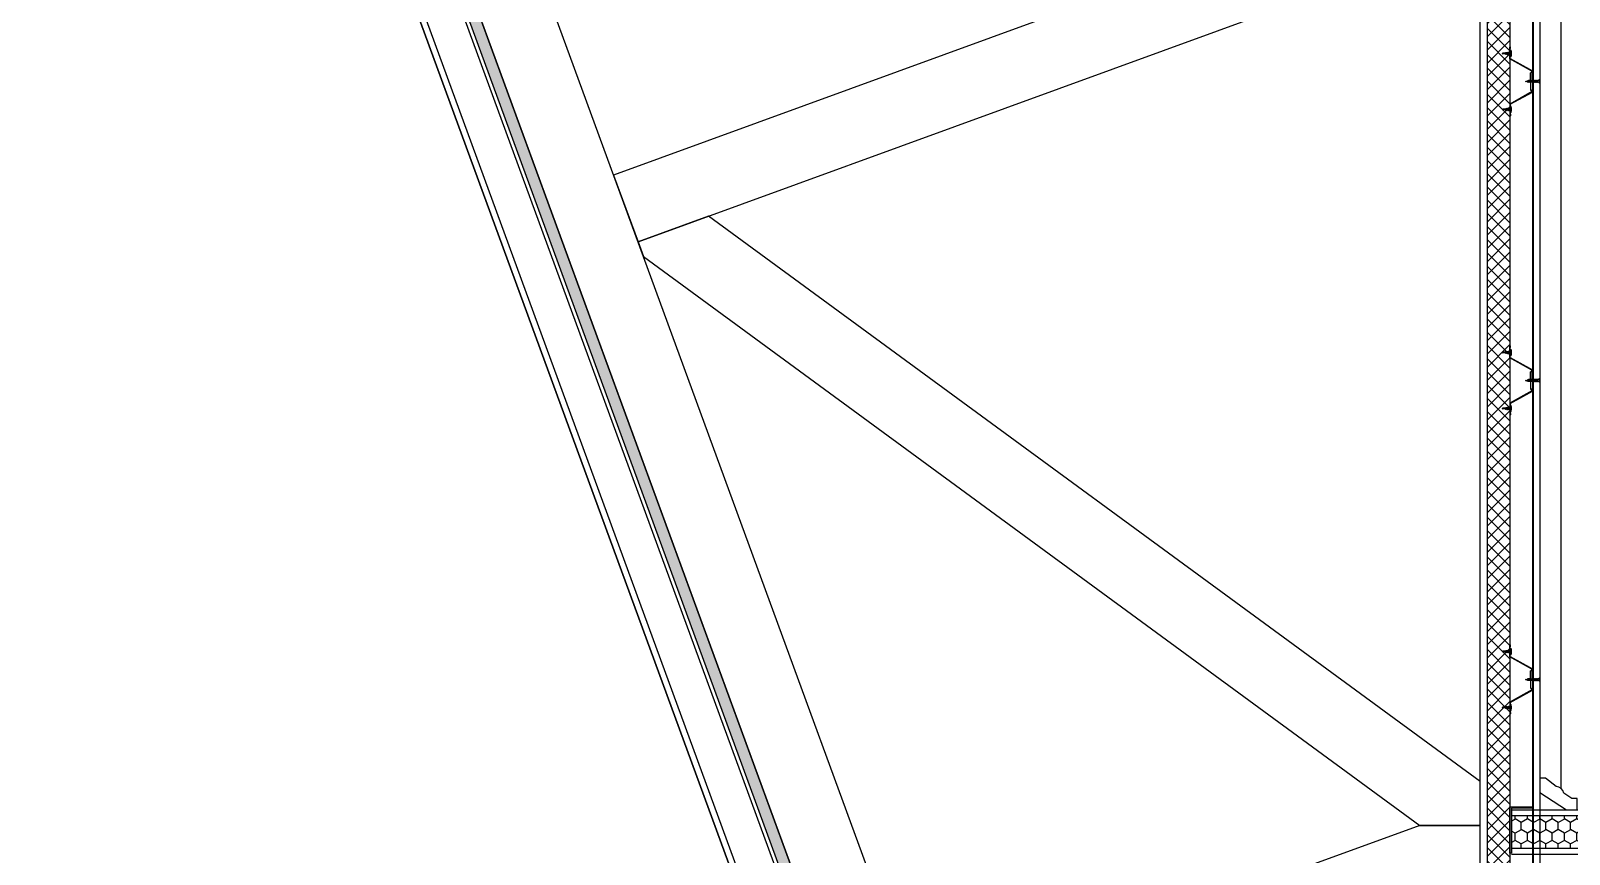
# Model space of a CAD drawing. Header units: inches. Extents: x 203 to 1065, y -1127 to 921.
# Drawn here: x 403.896 to 405.954, y 842.643 to 843.744 of the extents above; entities that cross this region are included whole.
import ezdxf

# ---------------------------------------------------------------- set-up
doc = ezdxf.new("R2010")
doc.units = ezdxf.units.IN
doc.header["$MEASUREMENT"] = 0
doc.linetypes.add('CONTINUA', pattern=[0])
for name, color, linetype in [('CORTE MUROS', 4, 'CONTINUA'), ('CORTE PERFILES Y CERCHA', 3, 'CONTINUA'), ('CORTE PROY', 8, 'CONTINUA')]:
    doc.layers.add(name, color=color, linetype=linetype)

msp = doc.modelspace()

# ---------------------------------------------------------------- hatches: boundary and pattern name
at = {"layer": 'CORTE MUROS', "ltscale": 0.5}
h = msp.add_hatch(dxfattribs=at)
h.set_pattern_fill('ANSI38', color=252, scale=0.05, angle=90.1237, style=0)
h.set_pattern_definition([(135.1236939, (402.78324, 403.405945), (-0.00440986616, -0.004428948005), []), (225.1236939, (402.78324, 403.405945), (-0.00439078432, -0.01326776217), [0.015625, -0.009375])])
h.paths.add_polyline_path([(403.9681, 845.2051), (403.954, 845.2), (405.883, 839.9356), (405.897, 839.9408)])
at = {"layer": 'CORTE MUROS'}
h = msp.add_hatch(dxfattribs=at)
h.set_pattern_fill('HONEY', color=251, scale=0.003, angle=90, style=0)
h.set_pattern_definition([(90, (1626.544333, -1711.843862), (-0.008248891935, 0.0142875), [0.009525, -0.01905]), (210, (1626.544333, -1711.843862), (-0.00824889199, -0.014287499969), [0.009525, -0.01905]), (150, (1626.544333, -1711.843862), (-0.016497783924, 3.1e-11), [-0.01905, 0.009525])])
h.paths.add_polyline_path([(405.8767, 842.6941), (405.8767, 842.6501), (406.2553, 842.6501), (406.2553, 842.6941)])
at = {"layer": 'CORTE PERFILES Y CERCHA', "ltscale": 0.5}
h = msp.add_hatch(dxfattribs=at)
h.set_pattern_fill('_USER', color=251, scale=0.0125, angle=135, style=0, double=1, pattern_type=0)
h.set_pattern_definition([(135, (377.291917, 560.07682), (-0.00883883476, -0.00883883476), []), (225, (377.291917, 560.07682), (0.00883883476, -0.00883883476), [])])
h.paths.add_polyline_path([(405.8447, 840.1111), (405.8447, 850.2991), (405.8747, 850.2991), (405.8747, 840.1111)])
at = {"layer": 'CORTE PERFILES Y CERCHA'}
msp.add_hatch(color=256, dxfattribs=at).paths.add_polyline_path([(405.8747, 842.6441), (405.8747, 842.7061), (405.8925, 842.7061), (405.8927, 842.7059), (405.8929, 842.7061), (405.9047, 842.7061), (405.9047, 842.7041), (405.8767, 842.7041), (405.8767, 842.6843), (405.8765, 842.6841), (405.8767, 842.6839), (405.8767, 842.6501), (405.8767, 842.6441)])

# ---------------------------------------------------------------- linework, layer by layer
at = {"layer": 'CORTE MUROS'}
for points in [[(403.8958, 845.1786), (405.8625, 839.8114), (405.916, 839.831), (403.9493, 845.1982)], [(405.8625, 839.8114), (403.8958, 845.1786), (403.9033, 845.1814), (405.87, 839.8142)]]:
    msp.add_lwpolyline(points, close=True, dxfattribs=at)
for points in [[(403.9681, 845.2051), (403.954, 845.2), (405.883, 839.9356), (405.8971, 839.9408), (403.9681, 845.2051)], [(405.8767, 842.7021), (406.2553, 842.7021), (406.2553, 842.6421), (405.8767, 842.6421)], [(406.2553, 842.6941), (405.8767, 842.6941)], [(406.2553, 842.6501), (405.8767, 842.6501)]]:
    msp.add_lwpolyline(points, dxfattribs=at)
at = {"layer": 'CORTE PERFILES Y CERCHA', "color": 2}
for p, q in [((405.9047, 850.2154), (405.9047, 840.1948)), ((405.9057, 850.2154), (405.9057, 840.1948)), ((405.9147, 850.2154), (405.9147, 840.1948))]:
    msp.add_line(p, q, dxfattribs=at)
at = {"layer": 'CORTE PERFILES Y CERCHA'}
for p, q in [((405.8682, 843.7143), (405.8644, 843.7135)), ((405.8644, 843.7135), (405.8652, 843.714)), ((405.8652, 843.7135), (405.8644, 843.7135)), ((405.8644, 843.7135), (405.8652, 843.7131)), ((405.8682, 843.7143), (405.8652, 843.714)), ((405.8652, 843.7131), (405.8652, 843.7135)), ((405.8686, 843.7128), (405.8652, 843.7131)), ((405.8686, 843.7147), (405.8682, 843.7143)), ((405.8682, 843.7143), (405.8686, 843.7128)), ((405.8686, 843.7147), (405.8691, 843.7144)), ((405.869, 843.7124), (405.8686, 843.7147)), ((405.869, 843.7124), (405.8686, 843.7128)), ((405.869, 843.7124), (405.8695, 843.7126)), ((405.8699, 843.7145), (405.8691, 843.7144)), ((405.8691, 843.7144), (405.8695, 843.7126)), ((405.8704, 843.7125), (405.8695, 843.7126)), ((405.8703, 843.715), (405.8699, 843.7145)), ((405.8699, 843.7145), (405.8704, 843.7125)), ((405.8703, 843.715), (405.8708, 843.7146)), ((405.8709, 843.7121), (405.8703, 843.715)), ((405.8709, 843.7121), (405.8704, 843.7125)), ((405.8717, 843.7147), (405.8708, 843.7146)), ((405.8708, 843.7146), (405.8713, 843.7124)), ((405.8709, 843.7121), (405.8713, 843.7124)), ((405.8723, 843.7123), (405.8713, 843.7124)), ((405.8721, 843.7153), (405.8717, 843.7147)), ((405.8717, 843.7147), (405.8723, 843.7123)), ((405.8721, 843.7153), (405.8726, 843.7148)), ((405.8727, 843.7118), (405.8721, 843.7153)), ((405.8727, 843.7118), (405.8723, 843.7123)), ((405.8735, 843.7149), (405.8726, 843.7148)), ((405.8726, 843.7148), (405.8732, 843.7122)), ((405.8727, 843.7118), (405.8732, 843.7122)), ((405.8742, 843.7121), (405.8732, 843.7122)), ((405.8739, 843.7155), (405.8735, 843.7149)), ((405.8735, 843.7149), (405.8742, 843.7121)), ((405.8739, 843.7155), (405.8744, 843.715)), ((405.8747, 843.7115), (405.8739, 843.7155)), ((405.8747, 843.7115), (405.8742, 843.7121)), ((405.8751, 843.7151), (405.8744, 843.715)), ((405.8744, 843.715), (405.8751, 843.712)), ((405.8747, 843.7151), (405.8747, 843.722)), ((405.8751, 843.7151), (405.8751, 843.722)), ((405.8751, 843.722), (405.8752, 843.722)), ((405.8756, 843.717), (405.8751, 843.7165)), ((405.8751, 843.7105), (405.8751, 843.7165)), ((405.8751, 843.7151), (405.8751, 843.712)), ((405.8752, 843.7201), (405.8752, 843.722)), ((405.8752, 843.7201), (405.8756, 843.7201)), ((405.8756, 843.7201), (405.8756, 843.722)), ((405.8756, 843.7171), (405.8756, 843.71)), ((405.8756, 843.717), (405.8756, 843.7101)), ((405.8764, 843.7171), (405.8764, 843.71)), ((405.8769, 843.7135), (405.8764, 843.7135)), ((405.8747, 843.7115), (405.8751, 843.712)), ((405.8747, 843.7065), (405.8747, 843.7116)), ((405.8751, 843.7068), (405.8751, 843.712)), ((405.8756, 843.7101), (405.8751, 843.7105)), ((405.8978, 843.6754), (405.8954, 843.6762)), ((405.8978, 843.6754), (405.8982, 843.6771)), ((405.8981, 843.6751), (405.8978, 843.6754)), ((405.8985, 843.6775), (405.8981, 843.6751)), ((405.8981, 843.6751), (405.8984, 843.6752)), ((405.8985, 843.6775), (405.8982, 843.6771)), ((405.8984, 843.6752), (405.8989, 843.6771)), ((405.899, 843.675), (405.8984, 843.6752)), ((405.8985, 843.6775), (405.8989, 843.6771)), ((405.8996, 843.6773), (405.8989, 843.6771)), ((405.899, 843.675), (405.8996, 843.6773)), ((405.8994, 843.6747), (405.899, 843.675)), ((405.8999, 843.6777), (405.8994, 843.6747)), ((405.8994, 843.6747), (405.8997, 843.675)), ((405.8999, 843.6777), (405.8996, 843.6773)), ((405.8997, 843.675), (405.9002, 843.6773)), ((405.9004, 843.675), (405.8997, 843.675)), ((405.8999, 843.6777), (405.9003, 843.6773)), ((405.9009, 843.6773), (405.9002, 843.6773)), ((405.9004, 843.675), (405.9009, 843.6773)), ((405.9007, 843.6747), (405.9004, 843.675)), ((405.9013, 843.6777), (405.9007, 843.6747)), ((405.9007, 843.6747), (405.901, 843.675)), ((405.9013, 843.6777), (405.9009, 843.6773)), ((405.901, 843.675), (405.9016, 843.6773)), ((405.9017, 843.675), (405.901, 843.675)), ((405.9013, 843.6777), (405.9016, 843.6773)), ((405.9023, 843.6773), (405.9016, 843.6773)), ((405.9017, 843.675), (405.9023, 843.6773)), ((405.902, 843.6747), (405.9017, 843.675)), ((405.9026, 843.6777), (405.902, 843.6747)), ((405.902, 843.6747), (405.9024, 843.675)), ((405.9026, 843.6777), (405.9023, 843.6773)), ((405.9024, 843.675), (405.9029, 843.6773)), ((405.9031, 843.675), (405.9024, 843.675)), ((405.9026, 843.6777), (405.9029, 843.6773)), ((405.9036, 843.6773), (405.9029, 843.6773)), ((405.9031, 843.675), (405.9036, 843.6773)), ((405.9034, 843.6747), (405.9031, 843.675)), ((405.904, 843.6777), (405.9034, 843.6747)), ((405.9034, 843.6747), (405.9037, 843.675)), ((405.904, 843.6777), (405.9036, 843.6773)), ((405.9037, 843.675), (405.9043, 843.6773)), ((405.9044, 843.675), (405.9037, 843.675)), ((405.904, 843.6777), (405.9043, 843.6773)), ((405.905, 843.6773), (405.9043, 843.6773)), ((405.9044, 843.675), (405.905, 843.6773)), ((405.9047, 843.6747), (405.9044, 843.675)), ((405.9053, 843.6777), (405.9047, 843.6747)), ((405.9047, 843.6747), (405.9051, 843.675)), ((405.9053, 843.6777), (405.905, 843.6773)), ((405.9051, 843.675), (405.9056, 843.6773)), ((405.9058, 843.675), (405.9051, 843.675)), ((405.9053, 843.6777), (405.9056, 843.6773)), ((405.9064, 843.6773), (405.9056, 843.6773)), ((405.9064, 843.6773), (405.9056, 843.6773)), ((405.9058, 843.675), (405.9064, 843.6773)), ((405.9058, 843.675), (405.9064, 843.6773)), ((405.9061, 843.6747), (405.9058, 843.675)), ((405.9067, 843.6777), (405.9061, 843.6747)), ((405.9061, 843.6747), (405.9065, 843.675)), ((405.9067, 843.6777), (405.9064, 843.6773)), ((405.9065, 843.675), (405.907, 843.6773)), ((405.9072, 843.675), (405.9065, 843.675)), ((405.9067, 843.6777), (405.907, 843.6773)), ((405.9077, 843.6773), (405.907, 843.6773)), ((405.9072, 843.675), (405.9077, 843.6773)), ((405.9072, 843.675), (405.9077, 843.6773)), ((405.9072, 843.675), (405.9077, 843.6773)), ((405.9075, 843.6747), (405.9072, 843.675)), ((405.9081, 843.6777), (405.9075, 843.6747)), ((405.9075, 843.6747), (405.9078, 843.675)), ((405.9081, 843.6777), (405.9077, 843.6773)), ((405.9078, 843.675), (405.9084, 843.6773)), ((405.9085, 843.675), (405.9078, 843.675)), ((405.9081, 843.6777), (405.9084, 843.6773)), ((405.9091, 843.6773), (405.9084, 843.6773)), ((405.9085, 843.675), (405.9091, 843.6773)), ((405.9085, 843.675), (405.9091, 843.6773)), ((405.9085, 843.675), (405.9091, 843.6773)), ((405.9088, 843.6747), (405.9085, 843.675)), ((405.9094, 843.6777), (405.9088, 843.6747)), ((405.9088, 843.6747), (405.9092, 843.675)), ((405.9094, 843.6777), (405.9091, 843.6773)), ((405.9092, 843.675), (405.9097, 843.6773)), ((405.9098, 843.675), (405.9092, 843.675)), ((405.9094, 843.6777), (405.9097, 843.6773)), ((405.9104, 843.6773), (405.9097, 843.6773)), ((405.9098, 843.675), (405.9104, 843.6773)), ((405.9102, 843.6747), (405.9098, 843.675)), ((405.9107, 843.6777), (405.9102, 843.6747)), ((405.9102, 843.6747), (405.9105, 843.675)), ((405.9107, 843.6777), (405.9104, 843.6773)), ((405.9107, 843.6777), (405.9104, 843.6773)), ((405.9105, 843.675), (405.9111, 843.6773)), ((405.9112, 843.675), (405.9105, 843.675)), ((405.9107, 843.6777), (405.9111, 843.6773)), ((405.9107, 843.6777), (405.9111, 843.6773)), ((405.9118, 843.6773), (405.9111, 843.6773)), ((405.9112, 843.675), (405.9118, 843.6773)), ((405.9115, 843.6747), (405.9112, 843.675)), ((405.9121, 843.6777), (405.9115, 843.6747)), ((405.9115, 843.6747), (405.9119, 843.675)), ((405.9121, 843.6777), (405.9118, 843.6773)), ((405.9121, 843.6777), (405.9118, 843.6773)), ((405.9119, 843.675), (405.9124, 843.6773)), ((405.9124, 843.675), (405.9119, 843.675)), ((405.9131, 843.675), (405.9119, 843.675)), ((405.9121, 843.6777), (405.9124, 843.6773)), ((405.9121, 843.6777), (405.9124, 843.6773)), ((405.913, 843.6773), (405.9124, 843.6773)), ((405.9131, 843.6773), (405.9124, 843.6773)), ((405.9147, 843.6788), (405.9131, 843.6773)), ((405.9147, 843.6736), (405.9131, 843.675)), ((405.9147, 843.6762), (405.9143, 843.6762)), ((405.9147, 843.6736), (405.9147, 843.6788)), ((405.8644, 843.6388), (405.8652, 843.6392)), ((405.8652, 843.6388), (405.8644, 843.6388)), ((405.8644, 843.6388), (405.8652, 843.6384)), ((405.8682, 843.638), (405.8644, 843.6388)), ((405.8686, 843.6396), (405.8652, 843.6392)), ((405.8652, 843.6392), (405.8652, 843.6388)), ((405.8682, 843.638), (405.8652, 843.6384)), ((405.8682, 843.638), (405.8686, 843.6396)), ((405.8686, 843.6377), (405.8682, 843.638)), ((405.869, 843.6399), (405.8686, 843.6377)), ((405.869, 843.6399), (405.8686, 843.6396)), ((405.8686, 843.6377), (405.8691, 843.6379)), ((405.869, 843.6399), (405.8695, 843.6397)), ((405.8691, 843.6379), (405.8695, 843.6397)), ((405.8699, 843.6378), (405.8691, 843.6379)), ((405.8704, 843.6398), (405.8695, 843.6397)), ((405.8699, 843.6378), (405.8704, 843.6398)), ((405.8703, 843.6374), (405.8699, 843.6378)), ((405.8709, 843.6402), (405.8703, 843.6374)), ((405.8703, 843.6374), (405.8708, 843.6377)), ((405.8709, 843.6402), (405.8704, 843.6398)), ((405.8708, 843.6377), (405.8713, 843.6399)), ((405.8717, 843.6376), (405.8708, 843.6377)), ((405.8709, 843.6402), (405.8713, 843.6399)), ((405.8723, 843.64), (405.8713, 843.6399)), ((405.8717, 843.6376), (405.8723, 843.64)), ((405.8721, 843.6371), (405.8717, 843.6376)), ((405.8727, 843.6405), (405.8721, 843.6371)), ((405.8721, 843.6371), (405.8726, 843.6375)), ((405.8727, 843.6405), (405.8723, 843.64)), ((405.8726, 843.6375), (405.8732, 843.6401)), ((405.8735, 843.6374), (405.8726, 843.6375)), ((405.8727, 843.6405), (405.8732, 843.6401)), ((405.8742, 843.6402), (405.8732, 843.6401)), ((405.8735, 843.6374), (405.8742, 843.6402)), ((405.8739, 843.6368), (405.8735, 843.6374)), ((405.8747, 843.6408), (405.8739, 843.6368)), ((405.8739, 843.6368), (405.8744, 843.6373)), ((405.8747, 843.6408), (405.8742, 843.6402)), ((405.8744, 843.6373), (405.8751, 843.6403)), ((405.8751, 843.6372), (405.8744, 843.6373)), ((405.8747, 843.6459), (405.8747, 843.6407)), ((405.8747, 843.6408), (405.8751, 843.6403)), ((405.8747, 843.6373), (405.8747, 843.6303)), ((405.8751, 843.6456), (405.8751, 843.6403)), ((405.8756, 843.6422), (405.8751, 843.6418)), ((405.8751, 843.6418), (405.8751, 843.6403)), ((405.8751, 843.6372), (405.8751, 843.6403)), ((405.8751, 843.6372), (405.8751, 843.6303)), ((405.8751, 843.6372), (405.8751, 843.6358)), ((405.8756, 843.6353), (405.8751, 843.6358)), ((405.8751, 843.6303), (405.8752, 843.6303)), ((405.8752, 843.6322), (405.8752, 843.6303)), ((405.8752, 843.6322), (405.8756, 843.6322)), ((405.8756, 843.6352), (405.8756, 843.6423)), ((405.8756, 843.6353), (405.8756, 843.6422)), ((405.8756, 843.6322), (405.8756, 843.6303)), ((405.8764, 843.6352), (405.8764, 843.6423)), ((405.8769, 843.6388), (405.8764, 843.6388)), ((405.8747, 843.3151), (405.8747, 843.322)), ((405.8751, 843.3151), (405.8751, 843.322)), ((405.8751, 843.322), (405.8752, 843.322)), ((405.8752, 843.3201), (405.8752, 843.322)), ((405.8756, 843.3201), (405.8756, 843.322)), ((405.8682, 843.3143), (405.8644, 843.3135)), ((405.8644, 843.3135), (405.8652, 843.314)), ((405.8652, 843.3135), (405.8644, 843.3135)), ((405.8644, 843.3135), (405.8652, 843.3131)), ((405.8682, 843.3143), (405.8652, 843.314)), ((405.8652, 843.3131), (405.8652, 843.3135)), ((405.8686, 843.3128), (405.8652, 843.3131)), ((405.8686, 843.3147), (405.8682, 843.3143)), ((405.8682, 843.3143), (405.8686, 843.3128)), ((405.8686, 843.3147), (405.8691, 843.3144)), ((405.869, 843.3124), (405.8686, 843.3147)), ((405.869, 843.3124), (405.8686, 843.3128)), ((405.869, 843.3124), (405.8695, 843.3126)), ((405.8699, 843.3145), (405.8691, 843.3144)), ((405.8691, 843.3144), (405.8695, 843.3126)), ((405.8704, 843.3125), (405.8695, 843.3126)), ((405.8703, 843.315), (405.8699, 843.3145)), ((405.8699, 843.3145), (405.8704, 843.3125)), ((405.8703, 843.315), (405.8708, 843.3146)), ((405.8709, 843.3121), (405.8703, 843.315)), ((405.8709, 843.3121), (405.8704, 843.3125)), ((405.8717, 843.3147), (405.8708, 843.3146)), ((405.8708, 843.3146), (405.8713, 843.3124)), ((405.8709, 843.3121), (405.8713, 843.3124)), ((405.8723, 843.3123), (405.8713, 843.3124)), ((405.8721, 843.3153), (405.8717, 843.3147)), ((405.8717, 843.3147), (405.8723, 843.3123)), ((405.8721, 843.3153), (405.8726, 843.3148)), ((405.8727, 843.3118), (405.8721, 843.3153)), ((405.8727, 843.3118), (405.8723, 843.3123)), ((405.8735, 843.3149), (405.8726, 843.3148)), ((405.8726, 843.3148), (405.8732, 843.3122)), ((405.8727, 843.3118), (405.8732, 843.3122)), ((405.8742, 843.3121), (405.8732, 843.3122)), ((405.8739, 843.3155), (405.8735, 843.3149)), ((405.8735, 843.3149), (405.8742, 843.3121)), ((405.8739, 843.3155), (405.8744, 843.315)), ((405.8747, 843.3115), (405.8739, 843.3155)), ((405.8747, 843.3115), (405.8742, 843.3121)), ((405.8751, 843.3151), (405.8744, 843.315)), ((405.8744, 843.315), (405.8751, 843.312)), ((405.8747, 843.3115), (405.8751, 843.312)), ((405.8747, 843.3065), (405.8747, 843.3116)), ((405.8756, 843.317), (405.8751, 843.3165)), ((405.8751, 843.3105), (405.8751, 843.3165)), ((405.8751, 843.3151), (405.8751, 843.312)), ((405.8751, 843.3068), (405.8751, 843.312)), ((405.8756, 843.3101), (405.8751, 843.3105)), ((405.8752, 843.3201), (405.8756, 843.3201)), ((405.8756, 843.3171), (405.8756, 843.31)), ((405.8756, 843.317), (405.8756, 843.3101)), ((405.8764, 843.3171), (405.8764, 843.31)), ((405.8769, 843.3135), (405.8764, 843.3135)), ((405.8978, 843.2754), (405.8954, 843.2762)), ((405.8978, 843.2754), (405.8982, 843.2771)), ((405.8981, 843.2751), (405.8978, 843.2754)), ((405.8985, 843.2775), (405.8981, 843.2751)), ((405.8981, 843.2751), (405.8984, 843.2752)), ((405.8985, 843.2775), (405.8982, 843.2771)), ((405.8984, 843.2752), (405.8989, 843.2771)), ((405.899, 843.275), (405.8984, 843.2752)), ((405.8985, 843.2775), (405.8989, 843.2771)), ((405.8996, 843.2773), (405.8989, 843.2771)), ((405.899, 843.275), (405.8996, 843.2773)), ((405.8994, 843.2747), (405.899, 843.275)), ((405.8999, 843.2777), (405.8994, 843.2747)), ((405.8994, 843.2747), (405.8997, 843.275)), ((405.8999, 843.2777), (405.8996, 843.2773)), ((405.8997, 843.275), (405.9002, 843.2773)), ((405.9004, 843.275), (405.8997, 843.275)), ((405.8999, 843.2777), (405.9003, 843.2773)), ((405.9009, 843.2773), (405.9002, 843.2773)), ((405.9004, 843.275), (405.9009, 843.2773)), ((405.9007, 843.2747), (405.9004, 843.275)), ((405.9013, 843.2777), (405.9007, 843.2747)), ((405.9007, 843.2747), (405.901, 843.275)), ((405.9013, 843.2777), (405.9009, 843.2773)), ((405.901, 843.275), (405.9016, 843.2773)), ((405.9017, 843.275), (405.901, 843.275)), ((405.9013, 843.2777), (405.9016, 843.2773)), ((405.9023, 843.2773), (405.9016, 843.2773)), ((405.9017, 843.275), (405.9023, 843.2773)), ((405.902, 843.2747), (405.9017, 843.275)), ((405.9026, 843.2777), (405.902, 843.2747)), ((405.902, 843.2747), (405.9024, 843.275)), ((405.9026, 843.2777), (405.9023, 843.2773)), ((405.9024, 843.275), (405.9029, 843.2773)), ((405.9031, 843.275), (405.9024, 843.275)), ((405.9026, 843.2777), (405.9029, 843.2773)), ((405.9036, 843.2773), (405.9029, 843.2773)), ((405.9031, 843.275), (405.9036, 843.2773)), ((405.9034, 843.2747), (405.9031, 843.275)), ((405.904, 843.2777), (405.9034, 843.2747)), ((405.9034, 843.2747), (405.9037, 843.275)), ((405.904, 843.2777), (405.9036, 843.2773)), ((405.9037, 843.275), (405.9043, 843.2773)), ((405.9044, 843.275), (405.9037, 843.275)), ((405.904, 843.2777), (405.9043, 843.2773)), ((405.905, 843.2773), (405.9043, 843.2773)), ((405.9044, 843.275), (405.905, 843.2773)), ((405.9047, 843.2747), (405.9044, 843.275)), ((405.9053, 843.2777), (405.9047, 843.2747)), ((405.9047, 843.2747), (405.9051, 843.275)), ((405.9053, 843.2777), (405.905, 843.2773)), ((405.9051, 843.275), (405.9056, 843.2773)), ((405.9058, 843.275), (405.9051, 843.275)), ((405.9053, 843.2777), (405.9056, 843.2773)), ((405.9064, 843.2773), (405.9056, 843.2773)), ((405.9064, 843.2773), (405.9056, 843.2773)), ((405.9058, 843.275), (405.9064, 843.2773)), ((405.9058, 843.275), (405.9064, 843.2773)), ((405.9061, 843.2747), (405.9058, 843.275)), ((405.9067, 843.2777), (405.9061, 843.2747)), ((405.9061, 843.2747), (405.9065, 843.275)), ((405.9067, 843.2777), (405.9064, 843.2773)), ((405.9065, 843.275), (405.907, 843.2773)), ((405.9072, 843.275), (405.9065, 843.275)), ((405.9067, 843.2777), (405.907, 843.2773)), ((405.9077, 843.2773), (405.907, 843.2773)), ((405.9072, 843.275), (405.9077, 843.2773)), ((405.9072, 843.275), (405.9077, 843.2773)), ((405.9072, 843.275), (405.9077, 843.2773)), ((405.9075, 843.2747), (405.9072, 843.275)), ((405.9081, 843.2777), (405.9075, 843.2747)), ((405.9075, 843.2747), (405.9078, 843.275)), ((405.9081, 843.2777), (405.9077, 843.2773)), ((405.9078, 843.275), (405.9084, 843.2773)), ((405.9085, 843.275), (405.9078, 843.275)), ((405.9081, 843.2777), (405.9084, 843.2773)), ((405.9091, 843.2773), (405.9084, 843.2773)), ((405.9085, 843.275), (405.9091, 843.2773)), ((405.9085, 843.275), (405.9091, 843.2773)), ((405.9085, 843.275), (405.9091, 843.2773)), ((405.9088, 843.2747), (405.9085, 843.275)), ((405.9094, 843.2777), (405.9088, 843.2747)), ((405.9088, 843.2747), (405.9092, 843.275)), ((405.9094, 843.2777), (405.9091, 843.2773)), ((405.9092, 843.275), (405.9097, 843.2773)), ((405.9098, 843.275), (405.9092, 843.275)), ((405.9094, 843.2777), (405.9097, 843.2773)), ((405.9104, 843.2773), (405.9097, 843.2773)), ((405.9098, 843.275), (405.9104, 843.2773)), ((405.9102, 843.2747), (405.9098, 843.275)), ((405.9107, 843.2777), (405.9102, 843.2747)), ((405.9102, 843.2747), (405.9105, 843.275)), ((405.9107, 843.2777), (405.9104, 843.2773)), ((405.9107, 843.2777), (405.9104, 843.2773)), ((405.9105, 843.275), (405.9111, 843.2773)), ((405.9112, 843.275), (405.9105, 843.275)), ((405.9107, 843.2777), (405.9111, 843.2773)), ((405.9107, 843.2777), (405.9111, 843.2773)), ((405.9118, 843.2773), (405.9111, 843.2773)), ((405.9112, 843.275), (405.9118, 843.2773)), ((405.9115, 843.2747), (405.9112, 843.275)), ((405.9121, 843.2777), (405.9115, 843.2747)), ((405.9115, 843.2747), (405.9119, 843.275)), ((405.9121, 843.2777), (405.9118, 843.2773)), ((405.9121, 843.2777), (405.9118, 843.2773)), ((405.9119, 843.275), (405.9124, 843.2773)), ((405.9124, 843.275), (405.9119, 843.275)), ((405.9131, 843.275), (405.9119, 843.275)), ((405.9121, 843.2777), (405.9124, 843.2773)), ((405.9121, 843.2777), (405.9124, 843.2773)), ((405.913, 843.2773), (405.9124, 843.2773)), ((405.9131, 843.2773), (405.9124, 843.2773)), ((405.9147, 843.2788), (405.9131, 843.2773)), ((405.9147, 843.2736), (405.9131, 843.275)), ((405.9147, 843.2762), (405.9143, 843.2762)), ((405.9147, 843.2736), (405.9147, 843.2788)), ((405.8644, 843.2388), (405.8652, 843.2392)), ((405.8652, 843.2388), (405.8644, 843.2388)), ((405.8644, 843.2388), (405.8652, 843.2384)), ((405.8682, 843.238), (405.8644, 843.2388)), ((405.8686, 843.2396), (405.8652, 843.2392)), ((405.8652, 843.2392), (405.8652, 843.2388)), ((405.8682, 843.238), (405.8686, 843.2396)), ((405.869, 843.2399), (405.8686, 843.2377)), ((405.869, 843.2399), (405.8686, 843.2396)), ((405.869, 843.2399), (405.8695, 843.2397)), ((405.8691, 843.2379), (405.8695, 843.2397)), ((405.8704, 843.2398), (405.8695, 843.2397)), ((405.8699, 843.2378), (405.8704, 843.2398)), ((405.8709, 843.2402), (405.8703, 843.2374)), ((405.8709, 843.2402), (405.8704, 843.2398)), ((405.8708, 843.2377), (405.8713, 843.2399)), ((405.8709, 843.2402), (405.8713, 843.2399)), ((405.8723, 843.24), (405.8713, 843.2399)), ((405.8717, 843.2376), (405.8723, 843.24)), ((405.8727, 843.2405), (405.8721, 843.2371)), ((405.8727, 843.2405), (405.8723, 843.24)), ((405.8726, 843.2375), (405.8732, 843.2401)), ((405.8727, 843.2405), (405.8732, 843.2401)), ((405.8742, 843.2402), (405.8732, 843.2401)), ((405.8735, 843.2374), (405.8742, 843.2402)), ((405.8747, 843.2408), (405.8739, 843.2368)), ((405.8747, 843.2408), (405.8742, 843.2402)), ((405.8744, 843.2373), (405.8751, 843.2403)), ((405.8747, 843.2459), (405.8747, 843.2407)), ((405.8747, 843.2408), (405.8751, 843.2403)), ((405.8751, 843.2456), (405.8751, 843.2403)), ((405.8756, 843.2422), (405.8751, 843.2418)), ((405.8751, 843.2418), (405.8751, 843.2403)), ((405.8751, 843.2372), (405.8751, 843.2403)), ((405.8756, 843.2352), (405.8756, 843.2423)), ((405.8756, 843.2353), (405.8756, 843.2422)), ((405.8764, 843.2352), (405.8764, 843.2423)), ((405.8769, 843.2388), (405.8764, 843.2388)), ((405.8682, 843.238), (405.8652, 843.2384)), ((405.8686, 843.2377), (405.8682, 843.238)), ((405.8686, 843.2377), (405.8691, 843.2379)), ((405.8699, 843.2378), (405.8691, 843.2379)), ((405.8703, 843.2374), (405.8699, 843.2378)), ((405.8703, 843.2374), (405.8708, 843.2377)), ((405.8717, 843.2376), (405.8708, 843.2377)), ((405.8721, 843.2371), (405.8717, 843.2376)), ((405.8721, 843.2371), (405.8726, 843.2375)), ((405.8735, 843.2374), (405.8726, 843.2375)), ((405.8739, 843.2368), (405.8735, 843.2374)), ((405.8739, 843.2368), (405.8744, 843.2373)), ((405.8751, 843.2372), (405.8744, 843.2373)), ((405.8747, 843.2373), (405.8747, 843.2303)), ((405.8751, 843.2372), (405.8751, 843.2303)), ((405.8751, 843.2372), (405.8751, 843.2358)), ((405.8756, 843.2353), (405.8751, 843.2358)), ((405.8751, 843.2303), (405.8752, 843.2303)), ((405.8752, 843.2322), (405.8752, 843.2303)), ((405.8752, 843.2322), (405.8756, 843.2322)), ((405.8756, 843.2322), (405.8756, 843.2303)), ((405.8682, 842.9143), (405.8644, 842.9135)), ((405.8644, 842.9135), (405.8652, 842.914)), ((405.8652, 842.9135), (405.8644, 842.9135)), ((405.8644, 842.9135), (405.8652, 842.9131)), ((405.8682, 842.9143), (405.8652, 842.914)), ((405.8652, 842.9131), (405.8652, 842.9135)), ((405.8686, 842.9128), (405.8652, 842.9131)), ((405.8686, 842.9147), (405.8682, 842.9143)), ((405.8682, 842.9143), (405.8686, 842.9128)), ((405.8686, 842.9147), (405.8691, 842.9144)), ((405.869, 842.9124), (405.8686, 842.9147)), ((405.869, 842.9124), (405.8686, 842.9128)), ((405.869, 842.9124), (405.8695, 842.9126)), ((405.8699, 842.9145), (405.8691, 842.9144)), ((405.8691, 842.9144), (405.8695, 842.9126)), ((405.8704, 842.9125), (405.8695, 842.9126)), ((405.8703, 842.915), (405.8699, 842.9145)), ((405.8699, 842.9145), (405.8704, 842.9125)), ((405.8703, 842.915), (405.8708, 842.9146)), ((405.8709, 842.9121), (405.8703, 842.915)), ((405.8709, 842.9121), (405.8704, 842.9125)), ((405.8717, 842.9147), (405.8708, 842.9146)), ((405.8708, 842.9146), (405.8713, 842.9124)), ((405.8709, 842.9121), (405.8713, 842.9124)), ((405.8723, 842.9123), (405.8713, 842.9124)), ((405.8721, 842.9153), (405.8717, 842.9147)), ((405.8717, 842.9147), (405.8723, 842.9123)), ((405.8721, 842.9153), (405.8726, 842.9148)), ((405.8727, 842.9118), (405.8721, 842.9153)), ((405.8727, 842.9118), (405.8723, 842.9123)), ((405.8735, 842.9149), (405.8726, 842.9148)), ((405.8726, 842.9148), (405.8732, 842.9122)), ((405.8727, 842.9118), (405.8732, 842.9122)), ((405.8742, 842.9121), (405.8732, 842.9122)), ((405.8739, 842.9155), (405.8735, 842.9149)), ((405.8735, 842.9149), (405.8742, 842.9121)), ((405.8739, 842.9155), (405.8744, 842.915)), ((405.8747, 842.9115), (405.8739, 842.9155)), ((405.8747, 842.9115), (405.8742, 842.9121)), ((405.8751, 842.9151), (405.8744, 842.915)), ((405.8744, 842.915), (405.8751, 842.912)), ((405.8747, 842.9151), (405.8747, 842.922)), ((405.8747, 842.9115), (405.8751, 842.912)), ((405.8747, 842.9065), (405.8747, 842.9116)), ((405.8751, 842.9151), (405.8751, 842.922)), ((405.8751, 842.922), (405.8752, 842.922)), ((405.8756, 842.917), (405.8751, 842.9165)), ((405.8751, 842.9105), (405.8751, 842.9165)), ((405.8751, 842.9151), (405.8751, 842.912)), ((405.8751, 842.9068), (405.8751, 842.912)), ((405.8756, 842.9101), (405.8751, 842.9105)), ((405.8752, 842.9201), (405.8752, 842.922)), ((405.8752, 842.9201), (405.8756, 842.9201)), ((405.8756, 842.9201), (405.8756, 842.922)), ((405.8756, 842.9171), (405.8756, 842.91)), ((405.8756, 842.917), (405.8756, 842.9101)), ((405.8764, 842.9171), (405.8764, 842.91)), ((405.8769, 842.9135), (405.8764, 842.9135)), ((405.8978, 842.8754), (405.8954, 842.8762)), ((405.8978, 842.8754), (405.8982, 842.8771)), ((405.8981, 842.8751), (405.8978, 842.8754)), ((405.8985, 842.8775), (405.8981, 842.8751)), ((405.8981, 842.8751), (405.8984, 842.8752)), ((405.8985, 842.8775), (405.8982, 842.8771)), ((405.8984, 842.8752), (405.8989, 842.8771)), ((405.899, 842.875), (405.8984, 842.8752)), ((405.8985, 842.8775), (405.8989, 842.8771)), ((405.8996, 842.8773), (405.8989, 842.8771)), ((405.899, 842.875), (405.8996, 842.8773)), ((405.8994, 842.8747), (405.899, 842.875)), ((405.8999, 842.8777), (405.8994, 842.8747)), ((405.8994, 842.8747), (405.8997, 842.875)), ((405.8999, 842.8777), (405.8996, 842.8773)), ((405.8997, 842.875), (405.9002, 842.8773)), ((405.9004, 842.875), (405.8997, 842.875)), ((405.8999, 842.8777), (405.9003, 842.8773)), ((405.9009, 842.8773), (405.9002, 842.8773)), ((405.9004, 842.875), (405.9009, 842.8773)), ((405.9007, 842.8747), (405.9004, 842.875)), ((405.9013, 842.8777), (405.9007, 842.8747)), ((405.9007, 842.8747), (405.901, 842.875)), ((405.9013, 842.8777), (405.9009, 842.8773)), ((405.901, 842.875), (405.9016, 842.8773)), ((405.9017, 842.875), (405.901, 842.875)), ((405.9013, 842.8777), (405.9016, 842.8773)), ((405.9023, 842.8773), (405.9016, 842.8773)), ((405.9017, 842.875), (405.9023, 842.8773)), ((405.902, 842.8747), (405.9017, 842.875)), ((405.9026, 842.8777), (405.902, 842.8747)), ((405.902, 842.8747), (405.9024, 842.875)), ((405.9026, 842.8777), (405.9023, 842.8773)), ((405.9024, 842.875), (405.9029, 842.8773)), ((405.9031, 842.875), (405.9024, 842.875)), ((405.9026, 842.8777), (405.9029, 842.8773)), ((405.9036, 842.8773), (405.9029, 842.8773)), ((405.9031, 842.875), (405.9036, 842.8773)), ((405.9034, 842.8747), (405.9031, 842.875)), ((405.904, 842.8777), (405.9034, 842.8747)), ((405.9034, 842.8747), (405.9037, 842.875)), ((405.904, 842.8777), (405.9036, 842.8773)), ((405.9037, 842.875), (405.9043, 842.8773)), ((405.9044, 842.875), (405.9037, 842.875)), ((405.904, 842.8777), (405.9043, 842.8773)), ((405.905, 842.8773), (405.9043, 842.8773)), ((405.9044, 842.875), (405.905, 842.8773)), ((405.9047, 842.8747), (405.9044, 842.875)), ((405.9053, 842.8777), (405.9047, 842.8747)), ((405.9047, 842.8747), (405.9051, 842.875)), ((405.9053, 842.8777), (405.905, 842.8773)), ((405.9051, 842.875), (405.9056, 842.8773)), ((405.9058, 842.875), (405.9051, 842.875)), ((405.9053, 842.8777), (405.9056, 842.8773)), ((405.9064, 842.8773), (405.9056, 842.8773)), ((405.9064, 842.8773), (405.9056, 842.8773)), ((405.9058, 842.875), (405.9064, 842.8773)), ((405.9058, 842.875), (405.9064, 842.8773)), ((405.9061, 842.8747), (405.9058, 842.875)), ((405.9067, 842.8777), (405.9061, 842.8747)), ((405.9061, 842.8747), (405.9065, 842.875)), ((405.9067, 842.8777), (405.9064, 842.8773)), ((405.9065, 842.875), (405.907, 842.8773)), ((405.9072, 842.875), (405.9065, 842.875)), ((405.9067, 842.8777), (405.907, 842.8773)), ((405.9077, 842.8773), (405.907, 842.8773)), ((405.9072, 842.875), (405.9077, 842.8773)), ((405.9072, 842.875), (405.9077, 842.8773)), ((405.9072, 842.875), (405.9077, 842.8773)), ((405.9075, 842.8747), (405.9072, 842.875)), ((405.9081, 842.8777), (405.9075, 842.8747)), ((405.9075, 842.8747), (405.9078, 842.875)), ((405.9081, 842.8777), (405.9077, 842.8773)), ((405.9078, 842.875), (405.9084, 842.8773)), ((405.9085, 842.875), (405.9078, 842.875)), ((405.9081, 842.8777), (405.9084, 842.8773)), ((405.9091, 842.8773), (405.9084, 842.8773)), ((405.9085, 842.875), (405.9091, 842.8773)), ((405.9085, 842.875), (405.9091, 842.8773)), ((405.9085, 842.875), (405.9091, 842.8773)), ((405.9088, 842.8747), (405.9085, 842.875)), ((405.9094, 842.8777), (405.9088, 842.8747)), ((405.9088, 842.8747), (405.9092, 842.875)), ((405.9094, 842.8777), (405.9091, 842.8773)), ((405.9092, 842.875), (405.9097, 842.8773)), ((405.9098, 842.875), (405.9092, 842.875)), ((405.9094, 842.8777), (405.9097, 842.8773)), ((405.9104, 842.8773), (405.9097, 842.8773)), ((405.9098, 842.875), (405.9104, 842.8773)), ((405.9102, 842.8747), (405.9098, 842.875)), ((405.9107, 842.8777), (405.9102, 842.8747)), ((405.9102, 842.8747), (405.9105, 842.875)), ((405.9107, 842.8777), (405.9104, 842.8773)), ((405.9107, 842.8777), (405.9104, 842.8773)), ((405.9105, 842.875), (405.9111, 842.8773)), ((405.9112, 842.875), (405.9105, 842.875)), ((405.9107, 842.8777), (405.9111, 842.8773)), ((405.9107, 842.8777), (405.9111, 842.8773)), ((405.9118, 842.8773), (405.9111, 842.8773)), ((405.9112, 842.875), (405.9118, 842.8773)), ((405.9115, 842.8747), (405.9112, 842.875)), ((405.9121, 842.8777), (405.9115, 842.8747)), ((405.9115, 842.8747), (405.9119, 842.875)), ((405.9121, 842.8777), (405.9118, 842.8773)), ((405.9121, 842.8777), (405.9118, 842.8773)), ((405.9119, 842.875), (405.9124, 842.8773)), ((405.9124, 842.875), (405.9119, 842.875)), ((405.9131, 842.875), (405.9119, 842.875)), ((405.9121, 842.8777), (405.9124, 842.8773)), ((405.9121, 842.8777), (405.9124, 842.8773)), ((405.913, 842.8773), (405.9124, 842.8773)), ((405.9131, 842.8773), (405.9124, 842.8773)), ((405.9147, 842.8788), (405.9131, 842.8773)), ((405.9147, 842.8736), (405.9131, 842.875)), ((405.9147, 842.8762), (405.9143, 842.8762)), ((405.9147, 842.8736), (405.9147, 842.8788)), ((405.8644, 842.8388), (405.8652, 842.8392)), ((405.8652, 842.8388), (405.8644, 842.8388)), ((405.8644, 842.8388), (405.8652, 842.8384)), ((405.8682, 842.838), (405.8644, 842.8388)), ((405.8686, 842.8396), (405.8652, 842.8392)), ((405.8652, 842.8392), (405.8652, 842.8388)), ((405.8682, 842.838), (405.8652, 842.8384)), ((405.8682, 842.838), (405.8686, 842.8396)), ((405.8686, 842.8377), (405.8682, 842.838)), ((405.869, 842.8399), (405.8686, 842.8377)), ((405.869, 842.8399), (405.8686, 842.8396)), ((405.8686, 842.8377), (405.8691, 842.8379)), ((405.869, 842.8399), (405.8695, 842.8397)), ((405.8691, 842.8379), (405.8695, 842.8397)), ((405.8699, 842.8378), (405.8691, 842.8379)), ((405.8704, 842.8398), (405.8695, 842.8397)), ((405.8699, 842.8378), (405.8704, 842.8398)), ((405.8703, 842.8374), (405.8699, 842.8378)), ((405.8709, 842.8402), (405.8703, 842.8374)), ((405.8703, 842.8374), (405.8708, 842.8377)), ((405.8709, 842.8402), (405.8704, 842.8398)), ((405.8708, 842.8377), (405.8713, 842.8399)), ((405.8717, 842.8376), (405.8708, 842.8377)), ((405.8709, 842.8402), (405.8713, 842.8399)), ((405.8723, 842.84), (405.8713, 842.8399)), ((405.8717, 842.8376), (405.8723, 842.84)), ((405.8721, 842.8371), (405.8717, 842.8376)), ((405.8727, 842.8405), (405.8721, 842.8371)), ((405.8721, 842.8371), (405.8726, 842.8375)), ((405.8727, 842.8405), (405.8723, 842.84)), ((405.8726, 842.8375), (405.8732, 842.8401)), ((405.8735, 842.8374), (405.8726, 842.8375)), ((405.8727, 842.8405), (405.8732, 842.8401)), ((405.8742, 842.8402), (405.8732, 842.8401)), ((405.8735, 842.8374), (405.8742, 842.8402)), ((405.8739, 842.8368), (405.8735, 842.8374)), ((405.8747, 842.8408), (405.8739, 842.8368)), ((405.8739, 842.8368), (405.8744, 842.8373)), ((405.8747, 842.8408), (405.8742, 842.8402)), ((405.8744, 842.8373), (405.8751, 842.8403)), ((405.8751, 842.8372), (405.8744, 842.8373)), ((405.8747, 842.8459), (405.8747, 842.8407)), ((405.8747, 842.8408), (405.8751, 842.8403)), ((405.8747, 842.8373), (405.8747, 842.8303)), ((405.8751, 842.8456), (405.8751, 842.8403)), ((405.8756, 842.8422), (405.8751, 842.8418)), ((405.8751, 842.8418), (405.8751, 842.8403)), ((405.8751, 842.8372), (405.8751, 842.8403)), ((405.8751, 842.8372), (405.8751, 842.8303)), ((405.8751, 842.8372), (405.8751, 842.8358)), ((405.8756, 842.8353), (405.8751, 842.8358)), ((405.8751, 842.8303), (405.8752, 842.8303)), ((405.8752, 842.8322), (405.8752, 842.8303)), ((405.8752, 842.8322), (405.8756, 842.8322)), ((405.8756, 842.8352), (405.8756, 842.8423)), ((405.8756, 842.8353), (405.8756, 842.8422)), ((405.8756, 842.8322), (405.8756, 842.8303)), ((405.8764, 842.8352), (405.8764, 842.8423)), ((405.8769, 842.8388), (405.8764, 842.8388))]:
    msp.add_line(p, q, dxfattribs=at)
for points in [[(405.8347, 840.1111), (405.8347, 850.2991), (405.8747, 850.2991), (405.8747, 840.1111)], [(404.0693, 845.2051), (403.9682, 845.2051), (405.8347, 840.1111), (405.8347, 840.3872)], [(404.7082, 843.4617), (405.8347, 843.8723), (405.8347, 843.9431), (405.7516, 843.9431), (404.6754, 843.551)], [(405.7543, 842.6811), (405.8347, 842.6811), (405.8347, 842.74), (404.8023, 843.496), (404.7082, 843.4617), (404.7155, 843.4418)], [(405.1162, 842.3482), (405.8347, 842.6093), (405.8347, 842.6811), (405.7543, 842.6811), (405.0836, 842.437)]]:
    msp.add_lwpolyline(points, close=True, dxfattribs=at)
at = {"layer": 'CORTE PERFILES Y CERCHA', "color": 2}
msp.add_lwpolyline([(405.8447, 840.1111), (405.8447, 850.2991), (405.8747, 850.2991), (405.8747, 840.1111)], close=True, dxfattribs=at)
at = {"layer": 'CORTE PERFILES Y CERCHA'}
for points in [[(405.9023, 843.6773), (405.9023, 843.6878), (405.9042, 843.6887), (405.9042, 843.6899), (405.8747, 843.7065)], [(405.8751, 843.7068), (405.9047, 843.6903), (405.9047, 843.6885), (405.9028, 843.6875), (405.9028, 843.6775)], [(405.9023, 843.6747), (405.9023, 843.6645), (405.9042, 843.6636), (405.9042, 843.6625), (405.8747, 843.6459)], [(405.8751, 843.6456), (405.9047, 843.662), (405.9047, 843.6639), (405.9028, 843.6648), (405.9028, 843.675)], [(405.9023, 843.2773), (405.9023, 843.2878), (405.9042, 843.2887), (405.9042, 843.2899), (405.8747, 843.3065)], [(405.8751, 843.3068), (405.9047, 843.2903), (405.9047, 843.2885), (405.9028, 843.2875), (405.9028, 843.2775)], [(405.9023, 843.2747), (405.9023, 843.2645), (405.9042, 843.2636), (405.9042, 843.2625), (405.8747, 843.2459)], [(405.8751, 843.2456), (405.9047, 843.262), (405.9047, 843.2639), (405.9028, 843.2648), (405.9028, 843.275)], [(405.9023, 842.8773), (405.9023, 842.8878), (405.9042, 842.8887), (405.9042, 842.8899), (405.8747, 842.9065)], [(405.8751, 842.9068), (405.9047, 842.8903), (405.9047, 842.8885), (405.9028, 842.8875), (405.9028, 842.8775)], [(405.9023, 842.8747), (405.9023, 842.8645), (405.9042, 842.8636), (405.9042, 842.8625), (405.8747, 842.8459)], [(405.8751, 842.8456), (405.9047, 842.862), (405.9047, 842.8639), (405.9028, 842.8648), (405.9028, 842.875)], [(405.8767, 842.6839), (405.8767, 842.6441), (405.8747, 842.6441), (405.8747, 842.7061), (405.8925, 842.7061), (405.8927, 842.7059), (405.8929, 842.7061), (405.9047, 842.7061), (405.9047, 842.7041), (405.8767, 842.7041), (405.8767, 842.6843), (405.8765, 842.6841), (405.8767, 842.6839)]]:
    msp.add_lwpolyline(points, dxfattribs=at)
msp.add_lwpolyline([(405.9147, 842.7441), (405.9147, 842.725), (405.9503, 842.7021), (405.9647, 842.7021), (405.9647, 842.717), (405.9577, 842.717), (405.9469, 842.7243, 0.359853), (405.9367, 842.7331), (405.9225, 842.7441)], format="xyb", close=True, dxfattribs=at)
for centre, radius, start, end in [((405.8751, 843.722), 0.000437, 0, 180), ((405.876, 843.7171), 0.000403, 0, 180), ((405.8671, 843.7135), 0.00976, 342.0915, 17.9085), ((405.876, 843.71), 0.000403, 180, 0), ((405.8959, 843.6794), 0.00322, 261.9716, 316.3452), ((405.8751, 843.6303), 0.000437, 180, 0), ((405.876, 843.6423), 0.000403, 0, 180), ((405.876, 843.6352), 0.000403, 180, 0), ((405.8671, 843.6388), 0.00976, 342.0915, 17.9085), ((405.8751, 843.322), 0.000437, 0, 180), ((405.876, 843.3171), 0.000403, 0, 180), ((405.876, 843.31), 0.000403, 180, 0), ((405.8671, 843.3135), 0.00976, 342.0915, 17.9085), ((405.8959, 843.2794), 0.00322, 261.9716, 316.3452), ((405.876, 843.2423), 0.000403, 0, 180), ((405.8671, 843.2388), 0.00976, 342.0915, 17.9085), ((405.8751, 843.2303), 0.000437, 180, 0), ((405.876, 843.2352), 0.000403, 180, 0), ((405.8751, 842.922), 0.000437, 0, 180), ((405.876, 842.9171), 0.000403, 0, 180), ((405.876, 842.91), 0.000403, 180, 0), ((405.8671, 842.9135), 0.00976, 342.0915, 17.9085), ((405.8959, 842.8794), 0.00322, 261.9716, 316.3452), ((405.8751, 842.8303), 0.000437, 180, 0), ((405.876, 842.8423), 0.000403, 0, 180), ((405.876, 842.8352), 0.000403, 180, 0), ((405.8671, 842.8388), 0.00976, 342.0915, 17.9085)]:
    msp.add_arc(centre, radius, start, end, dxfattribs=at)
at = {"layer": 'CORTE PROY', "ltscale": 0.5}
msp.add_line((405.9434, 842.7305), (405.9434, 847.1725), dxfattribs=at)

doc.saveas('drawing.dxf')
